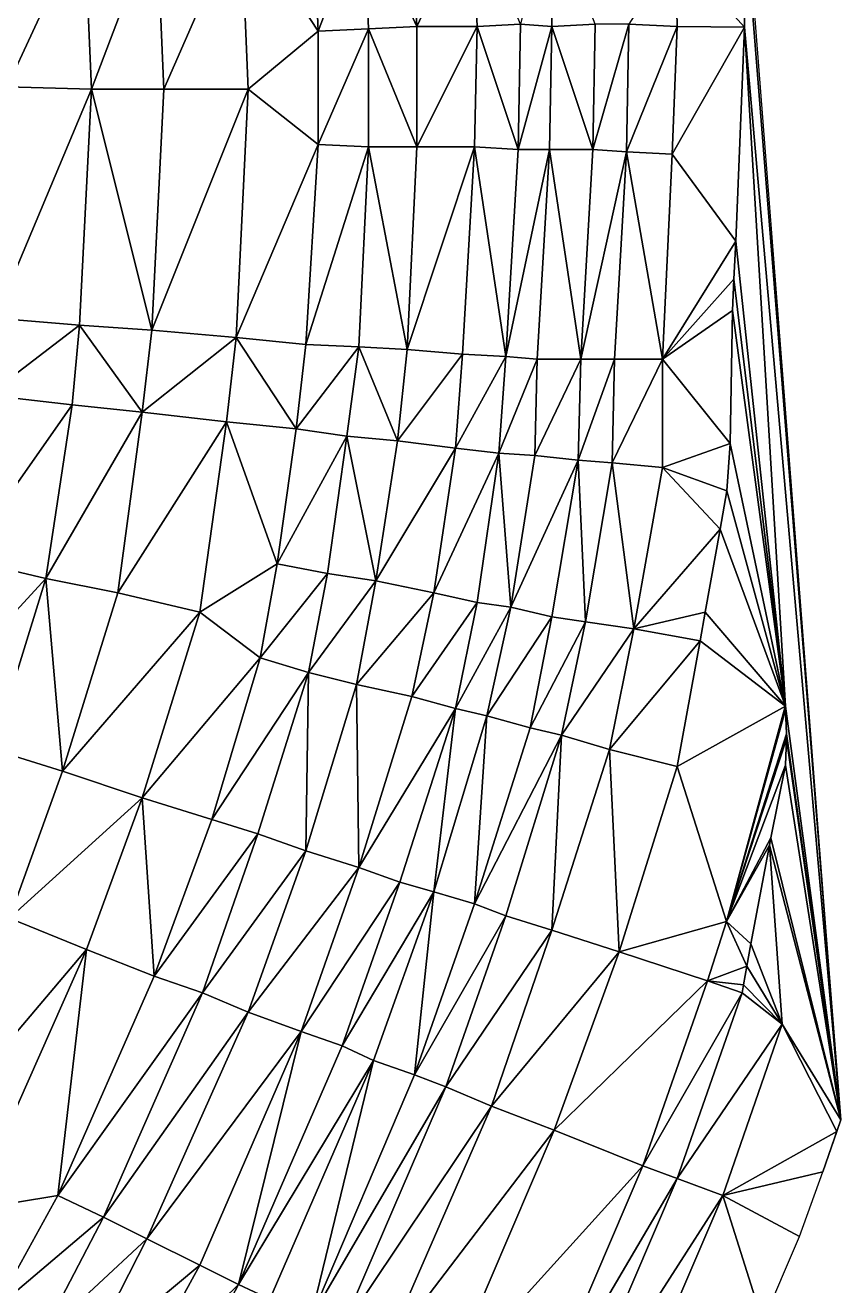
# Model space of a CAD drawing. Header units: millimetres. Extents: x 279405 to 280904, y 534349 to 535918.
# Drawn here: x 280734.7 to 280904, y 534902.3 to 535163.8 of the extents above; entities that cross this region are included whole.
import ezdxf

# ---------------------------------------------------------------- set-up
doc = ezdxf.new("R2010")
doc.units = ezdxf.units.MM
doc.layers.add('Карьер_конец_отработки', color=1, linetype='Continuous')

msp = doc.modelspace()

# ---------------------------------------------------------------- linework, layer by layer
at = {"layer": 'Карьер_конец_отработки', "color": 21, "true_color": 0xff914f}
for points in [[(280883.499989, 535193.471374, 71.928408), (280903.96642, 534936.653461, 96.04976), (280880.439809, 535238.863842, 73.038038), (280883.499989, 535193.471374, 71.928408)], [(280884.005116, 535163.370521, 71.691691), (280883.499989, 535193.471374, 71.928408), (280869.697988, 535179.202594, 63.999998), (280884.005116, 535163.370521, 71.691691)], [(280884.005116, 535163.370521, 71.691691), (280903.96642, 534936.653461, 96.04976), (280883.499989, 535193.471374, 71.928408), (280884.005116, 535163.370521, 71.691691)], [(280748.499989, 535150.5, -20.000002), (280761.999989, 535186, -20.000002), (280746.999989, 535185.5, -20.000002), (280748.499989, 535150.5, -20.000002)], [(280763.499989, 535150.5, -20.000002), (280761.999989, 535186, -20.000002), (280748.499989, 535150.5, -20.000002), (280763.499989, 535150.5, -20.000002)], [(280763.499989, 535150.5, -20.000002), (280779.499989, 535187, 9.999998), (280761.999989, 535186, -20.000002), (280763.499989, 535150.5, -20.000002)], [(280780.999989, 535150.5, 9.999998), (280779.499989, 535187, 9.999998), (280763.499989, 535150.5, -20.000002), (280780.999989, 535150.5, 9.999998)], [(280780.999989, 535150.5, 9.999998), (280795.499989, 535162.5, 9.999998), (280779.499989, 535187, 9.999998), (280780.999989, 535150.5, 9.999998)], [(280795.499989, 535162.5, 9.999998), (280794.499989, 535187, 9.999998), (280779.499989, 535187, 9.999998), (280795.499989, 535162.5, 9.999998)], [(280795.499989, 535162.5, 9.999998), (280804.999989, 535187.5, 27.999998), (280794.499989, 535187, 9.999998), (280795.499989, 535162.5, 9.999998)], [(280805.999989, 535163, 27.999998), (280804.999989, 535187.5, 27.999998), (280795.499989, 535162.5, 9.999998), (280805.999989, 535163, 27.999998)], [(280815.999989, 535163.5, 27.999998), (280814.999989, 535188, 27.999998), (280804.999989, 535187.5, 27.999998), (280815.999989, 535163.5, 27.999998)], [(280805.999989, 535163, 27.999998), (280815.999989, 535163.5, 27.999998), (280804.999989, 535187.5, 27.999998), (280805.999989, 535163, 27.999998)], [(280815.999989, 535163.5, 27.999998), (280827.499989, 535188, 39.999998), (280814.999989, 535188, 27.999998), (280815.999989, 535163.5, 27.999998)], [(280828.499989, 535163.5, 39.999998), (280827.499989, 535188, 39.999998), (280815.999989, 535163.5, 27.999998), (280828.499989, 535163.5, 39.999998)], [(280828.499989, 535163.5, 39.999998), (280837.499989, 535164, 39.999998), (280827.499989, 535188, 39.999998), (280828.499989, 535163.5, 39.999998)], [(280843.999989, 535163.5, 51.999998), (280843.499989, 535188.5, 51.999998), (280837.499989, 535164, 39.999998), (280843.999989, 535163.5, 51.999998)], [(280843.999989, 535163.5, 51.999998), (280852.999989, 535164, 51.999998), (280843.499989, 535188.5, 51.999998), (280843.999989, 535163.5, 51.999998)], [(280730.999989, 535151, -50.000002), (280746.999989, 535185.5, -20.000002), (280729.999989, 535185, -50.000002), (280730.999989, 535151, -50.000002)], [(280748.499989, 535150.5, -20.000002), (280746.999989, 535185.5, -20.000002), (280730.999989, 535151, -50.000002), (280748.499989, 535150.5, -20.000002)], [(280869.999989, 535163.5, 63.999998), (280869.697988, 535179.202594, 63.999998), (280859.999989, 535164, 63.999998), (280869.999989, 535163.5, 63.999998)], [(280869.999989, 535163.5, 63.999998), (280884.005116, 535163.370521, 71.691691), (280869.697988, 535179.202594, 63.999998), (280869.999989, 535163.5, 63.999998)], [(280795.499989, 535139, 9.999998), (280795.499989, 535162.5, 9.999998), (280780.999989, 535150.5, 9.999998), (280795.499989, 535139, 9.999998)], [(280795.499989, 535139, 9.999998), (280805.999989, 535163, 27.999998), (280795.499989, 535162.5, 9.999998), (280795.499989, 535139, 9.999998)], [(280805.999989, 535138.5, 27.999998), (280805.999989, 535163, 27.999998), (280795.499989, 535139, 9.999998), (280805.999989, 535138.5, 27.999998)], [(280815.999989, 535138.5, 27.999998), (280815.999989, 535163.5, 27.999998), (280805.999989, 535163, 27.999998), (280815.999989, 535138.5, 27.999998)], [(280805.999989, 535138.5, 27.999998), (280815.999989, 535138.5, 27.999998), (280805.999989, 535163, 27.999998), (280805.999989, 535138.5, 27.999998)], [(280815.999989, 535138.5, 27.999998), (280828.499989, 535163.5, 39.999998), (280815.999989, 535163.5, 27.999998), (280815.999989, 535138.5, 27.999998)], [(280827.999989, 535138.5, 39.999998), (280828.499989, 535163.5, 39.999998), (280815.999989, 535138.5, 27.999998), (280827.999989, 535138.5, 39.999998)], [(280836.999989, 535138, 39.999998), (280828.499989, 535163.5, 39.999998), (280827.999989, 535138.5, 39.999998), (280836.999989, 535138, 39.999998)], [(280836.999989, 535138, 39.999998), (280837.499989, 535164, 39.999998), (280828.499989, 535163.5, 39.999998), (280836.999989, 535138, 39.999998)], [(280843.999989, 535163.5, 51.999998), (280837.499989, 535164, 39.999998), (280836.999989, 535138, 39.999998), (280843.999989, 535163.5, 51.999998)], [(280843.499989, 535138, 51.999998), (280843.999989, 535163.5, 51.999998), (280836.999989, 535138, 39.999998), (280843.499989, 535138, 51.999998)], [(280852.499989, 535138, 51.999998), (280843.999989, 535163.5, 51.999998), (280843.499989, 535138, 51.999998), (280852.499989, 535138, 51.999998)], [(280852.499989, 535138, 51.999998), (280852.999989, 535164, 51.999998), (280843.999989, 535163.5, 51.999998), (280852.499989, 535138, 51.999998)], [(280859.499989, 535137.5, 63.999998), (280859.999989, 535164, 63.999998), (280852.499989, 535138, 51.999998), (280859.499989, 535137.5, 63.999998)], [(280859.999989, 535164, 63.999998), (280852.999989, 535164, 51.999998), (280852.499989, 535138, 51.999998), (280859.999989, 535164, 63.999998)], [(280869.999989, 535163.5, 63.999998), (280859.999989, 535164, 63.999998), (280859.499989, 535137.5, 63.999998), (280869.999989, 535163.5, 63.999998)], [(280868.999989, 535137, 63.999998), (280869.999989, 535163.5, 63.999998), (280859.499989, 535137.5, 63.999998), (280868.999989, 535137, 63.999998)], [(280884.005116, 535163.370521, 71.691691), (280869.999989, 535163.5, 63.999998), (280868.999989, 535137, 63.999998), (280884.005116, 535163.370521, 71.691691)], [(280882.165639, 535118.939857, 71.628328), (280884.005116, 535163.370521, 71.691691), (280868.999989, 535137, 63.999998), (280882.165639, 535118.939857, 71.628328)], [(280892.468129, 535022.473972, 76.194544), (280884.005116, 535163.370521, 71.691691), (280882.165639, 535118.939857, 71.628328), (280892.468129, 535022.473972, 76.194544)], [(280892.468129, 535022.473972, 76.194544), (280903.96642, 534936.653461, 96.04976), (280884.005116, 535163.370521, 71.691691), (280892.468129, 535022.473972, 76.194544)], [(280748.499989, 535150.5, -20.000002), (280730.999989, 535151, -50.000002), (280728.499989, 535103, -50.000002), (280748.499989, 535150.5, -20.000002)], [(280745.999989, 535101.5, -20.000002), (280748.499989, 535150.5, -20.000002), (280728.499989, 535103, -50.000002), (280745.999989, 535101.5, -20.000002)], [(280760.999989, 535100.5, -20.000002), (280748.499989, 535150.5, -20.000002), (280745.999989, 535101.5, -20.000002), (280760.999989, 535100.5, -20.000002)], [(280760.999989, 535100.5, -20.000002), (280763.499989, 535150.5, -20.000002), (280748.499989, 535150.5, -20.000002), (280760.999989, 535100.5, -20.000002)], [(280778.499989, 535099, 9.999998), (280780.999989, 535150.5, 9.999998), (280760.999989, 535100.5, -20.000002), (280778.499989, 535099, 9.999998)], [(280780.999989, 535150.5, 9.999998), (280763.499989, 535150.5, -20.000002), (280760.999989, 535100.5, -20.000002), (280780.999989, 535150.5, 9.999998)], [(280795.499989, 535139, 9.999998), (280780.999989, 535150.5, 9.999998), (280778.499989, 535099, 9.999998), (280795.499989, 535139, 9.999998)], [(280792.999989, 535097.5, 9.999998), (280795.499989, 535139, 9.999998), (280778.499989, 535099, 9.999998), (280792.999989, 535097.5, 9.999998)], [(280805.999989, 535138.5, 27.999998), (280795.499989, 535139, 9.999998), (280792.999989, 535097.5, 9.999998), (280805.999989, 535138.5, 27.999998)], [(280803.999989, 535097, 27.999998), (280805.999989, 535138.5, 27.999998), (280792.999989, 535097.5, 9.999998), (280803.999989, 535097, 27.999998)], [(280813.999989, 535096.5, 27.999998), (280805.999989, 535138.5, 27.999998), (280803.999989, 535097, 27.999998), (280813.999989, 535096.5, 27.999998)], [(280813.999989, 535096.5, 27.999998), (280815.999989, 535138.5, 27.999998), (280805.999989, 535138.5, 27.999998), (280813.999989, 535096.5, 27.999998)], [(280825.499989, 535095.5, 39.999998), (280827.999989, 535138.5, 39.999998), (280813.999989, 535096.5, 27.999998), (280825.499989, 535095.5, 39.999998)], [(280827.999989, 535138.5, 39.999998), (280815.999989, 535138.5, 27.999998), (280813.999989, 535096.5, 27.999998), (280827.999989, 535138.5, 39.999998)], [(280834.499989, 535095, 39.999998), (280827.999989, 535138.5, 39.999998), (280825.499989, 535095.5, 39.999998), (280834.499989, 535095, 39.999998)], [(280834.499989, 535095, 39.999998), (280836.999989, 535138, 39.999998), (280827.999989, 535138.5, 39.999998), (280834.499989, 535095, 39.999998)], [(280840.999989, 535094.5, 51.999998), (280843.499989, 535138, 51.999998), (280834.499989, 535095, 39.999998), (280840.999989, 535094.5, 51.999998)], [(280843.499989, 535138, 51.999998), (280836.999989, 535138, 39.999998), (280834.499989, 535095, 39.999998), (280843.499989, 535138, 51.999998)], [(280849.999989, 535094.5, 51.999998), (280843.499989, 535138, 51.999998), (280840.999989, 535094.5, 51.999998), (280849.999989, 535094.5, 51.999998)], [(280849.999989, 535094.5, 51.999998), (280852.499989, 535138, 51.999998), (280843.499989, 535138, 51.999998), (280849.999989, 535094.5, 51.999998)], [(280859.499989, 535137.5, 63.999998), (280852.499989, 535138, 51.999998), (280849.999989, 535094.5, 51.999998), (280859.499989, 535137.5, 63.999998)], [(280856.999989, 535094.5, 63.999998), (280859.499989, 535137.5, 63.999998), (280849.999989, 535094.5, 51.999998), (280856.999989, 535094.5, 63.999998)], [(280866.999989, 535094.5, 63.999998), (280859.499989, 535137.5, 63.999998), (280856.999989, 535094.5, 63.999998), (280866.999989, 535094.5, 63.999998)], [(280866.999989, 535094.5, 63.999998), (280868.999989, 535137, 63.999998), (280859.499989, 535137.5, 63.999998), (280866.999989, 535094.5, 63.999998)], [(280882.165639, 535118.939857, 71.628328), (280868.999989, 535137, 63.999998), (280866.999989, 535094.5, 63.999998), (280882.165639, 535118.939857, 71.628328)], [(280881.793569, 535111.035019, 70.774645), (280882.165639, 535118.939857, 71.628328), (280866.999989, 535094.5, 63.999998), (280881.793569, 535111.035019, 70.774645)], [(280892.468129, 535022.473972, 76.194544), (280882.165639, 535118.939857, 71.628328), (280881.793569, 535111.035019, 70.774645), (280892.468129, 535022.473972, 76.194544)], [(280881.489858, 535104.581295, 72.053969), (280881.793569, 535111.035019, 70.774645), (280866.999989, 535094.5, 63.999998), (280881.489858, 535104.581295, 72.053969)], [(280892.468129, 535022.473972, 76.194544), (280881.793569, 535111.035019, 70.774645), (280881.489858, 535104.581295, 72.053969), (280892.468129, 535022.473972, 76.194544)], [(280745.999989, 535101.5, -20.000002), (280728.499989, 535103, -50.000002), (280726.999989, 535087, -50.000002), (280745.999989, 535101.5, -20.000002)], [(280880.999989, 535076.961624, 65.845686), (280881.489858, 535104.581295, 72.053969), (280866.999989, 535094.5, 63.999998), (280880.999989, 535076.961624, 65.845686)], [(280892.468129, 535022.473972, 76.194544), (280881.489858, 535104.581295, 72.053969), (280880.999989, 535076.961624, 65.845686), (280892.468129, 535022.473972, 76.194544)], [(280744.499989, 535085, -20.000002), (280745.999989, 535101.5, -20.000002), (280726.999989, 535087, -50.000002), (280744.499989, 535085, -20.000002)], [(280758.999989, 535083.5, -20.000002), (280745.999989, 535101.5, -20.000002), (280744.499989, 535085, -20.000002), (280758.999989, 535083.5, -20.000002)], [(280758.999989, 535083.5, -20.000002), (280760.999989, 535100.5, -20.000002), (280745.999989, 535101.5, -20.000002), (280758.999989, 535083.5, -20.000002)], [(280778.499989, 535099, 9.999998), (280760.999989, 535100.5, -20.000002), (280758.999989, 535083.5, -20.000002), (280778.499989, 535099, 9.999998)], [(280776.499989, 535081.5, 9.999998), (280778.499989, 535099, 9.999998), (280758.999989, 535083.5, -20.000002), (280776.499989, 535081.5, 9.999998)], [(280790.999989, 535080, 9.999998), (280778.499989, 535099, 9.999998), (280776.499989, 535081.5, 9.999998), (280790.999989, 535080, 9.999998)], [(280790.999989, 535080, 9.999998), (280792.999989, 535097.5, 9.999998), (280778.499989, 535099, 9.999998), (280790.999989, 535080, 9.999998)], [(280803.999989, 535097, 27.999998), (280792.999989, 535097.5, 9.999998), (280790.999989, 535080, 9.999998), (280803.999989, 535097, 27.999998)], [(280801.499989, 535078.5, 27.999998), (280803.999989, 535097, 27.999998), (280790.999989, 535080, 9.999998), (280801.499989, 535078.5, 27.999998)], [(280811.999989, 535077.5, 27.999998), (280803.999989, 535097, 27.999998), (280801.499989, 535078.5, 27.999998), (280811.999989, 535077.5, 27.999998)], [(280811.999989, 535077.5, 27.999998), (280813.999989, 535096.5, 27.999998), (280803.999989, 535097, 27.999998), (280811.999989, 535077.5, 27.999998)], [(280825.499989, 535095.5, 39.999998), (280813.999989, 535096.5, 27.999998), (280811.999989, 535077.5, 27.999998), (280825.499989, 535095.5, 39.999998)], [(280823.999989, 535076, 39.999998), (280825.499989, 535095.5, 39.999998), (280811.999989, 535077.5, 27.999998), (280823.999989, 535076, 39.999998)], [(280834.499989, 535095, 39.999998), (280825.499989, 535095.5, 39.999998), (280823.999989, 535076, 39.999998), (280834.499989, 535095, 39.999998)], [(280832.999989, 535075.000004, 39.999998), (280834.499989, 535095, 39.999998), (280823.999989, 535076, 39.999998), (280832.999989, 535075.000004, 39.999998)], [(280840.999989, 535094.5, 51.999998), (280834.499989, 535095, 39.999998), (280832.999989, 535075.000004, 39.999998), (280840.999989, 535094.5, 51.999998)], [(280840.499989, 535074.500004, 51.999998), (280840.999989, 535094.5, 51.999998), (280832.999989, 535075.000004, 39.999998), (280840.499989, 535074.500004, 51.999998)], [(280849.499989, 535073.500004, 51.999998), (280849.999989, 535094.5, 51.999998), (280840.499989, 535074.500004, 51.999998), (280849.499989, 535073.500004, 51.999998)], [(280849.999989, 535094.5, 51.999998), (280840.999989, 535094.5, 51.999998), (280840.499989, 535074.500004, 51.999998), (280849.999989, 535094.5, 51.999998)], [(280856.499989, 535073.000004, 63.999998), (280856.999989, 535094.5, 63.999998), (280849.499989, 535073.500004, 51.999998), (280856.499989, 535073.000004, 63.999998)], [(280856.999989, 535094.5, 63.999998), (280849.999989, 535094.5, 51.999998), (280849.499989, 535073.500004, 51.999998), (280856.999989, 535094.5, 63.999998)], [(280866.999989, 535072.000004, 63.999998), (280866.999989, 535094.5, 63.999998), (280856.499989, 535073.000004, 63.999998), (280866.999989, 535072.000004, 63.999998)], [(280866.999989, 535094.5, 63.999998), (280856.999989, 535094.5, 63.999998), (280856.499989, 535073.000004, 63.999998), (280866.999989, 535094.5, 63.999998)], [(280866.999989, 535072.000004, 63.999998), (280880.999989, 535076.961624, 65.845686), (280866.999989, 535094.5, 63.999998), (280866.999989, 535072.000004, 63.999998)], [(280744.499989, 535085, -20.000002), (280726.999989, 535087, -50.000002), (280721.999989, 535053.000004, -50.000002), (280744.499989, 535085, -20.000002)], [(280738.999989, 535049.000004, -20.000002), (280744.499989, 535085, -20.000002), (280721.999989, 535053.000004, -50.000002), (280738.999989, 535049.000004, -20.000002)], [(280758.999989, 535083.5, -20.000002), (280744.499989, 535085, -20.000002), (280738.999989, 535049.000004, -20.000002), (280758.999989, 535083.5, -20.000002)], [(280753.999989, 535046.000004, -20.000002), (280758.999989, 535083.5, -20.000002), (280738.999989, 535049.000004, -20.000002), (280753.999989, 535046.000004, -20.000002)], [(280776.499989, 535081.5, 9.999998), (280758.999989, 535083.5, -20.000002), (280753.999989, 535046.000004, -20.000002), (280776.499989, 535081.5, 9.999998)], [(280770.999989, 535042.000004, 9.999998), (280776.499989, 535081.5, 9.999998), (280753.999989, 535046.000004, -20.000002), (280770.999989, 535042.000004, 9.999998)], [(280786.999989, 535052.000004, 9.999998), (280776.499989, 535081.5, 9.999998), (280770.999989, 535042.000004, 9.999998), (280786.999989, 535052.000004, 9.999998)], [(280786.999989, 535052.000004, 9.999998), (280790.999989, 535080, 9.999998), (280776.499989, 535081.5, 9.999998), (280786.999989, 535052.000004, 9.999998)], [(280801.499989, 535078.5, 27.999998), (280790.999989, 535080, 9.999998), (280786.999989, 535052.000004, 9.999998), (280801.499989, 535078.5, 27.999998)], [(280797.499989, 535050.000004, 27.999998), (280801.499989, 535078.5, 27.999998), (280786.999989, 535052.000004, 9.999998), (280797.499989, 535050.000004, 27.999998)], [(280807.499989, 535048.500004, 27.999998), (280801.499989, 535078.5, 27.999998), (280797.499989, 535050.000004, 27.999998), (280807.499989, 535048.500004, 27.999998)], [(280807.499989, 535048.500004, 27.999998), (280811.999989, 535077.5, 27.999998), (280801.499989, 535078.5, 27.999998), (280807.499989, 535048.500004, 27.999998)], [(280823.999989, 535076, 39.999998), (280811.999989, 535077.5, 27.999998), (280807.499989, 535048.500004, 27.999998), (280823.999989, 535076, 39.999998)], [(280880.354482, 535067.151897, 69.538652), (280880.999989, 535076.961624, 65.845686), (280866.999989, 535072.000004, 63.999998), (280880.354482, 535067.151897, 69.538652)], [(280892.468129, 535022.473972, 76.194544), (280880.999989, 535076.961624, 65.845686), (280880.354482, 535067.151897, 69.538652), (280892.468129, 535022.473972, 76.194544)], [(280819.499989, 535046.000004, 39.999998), (280823.999989, 535076, 39.999998), (280807.499989, 535048.500004, 27.999998), (280819.499989, 535046.000004, 39.999998)], [(280832.999989, 535075.000004, 39.999998), (280823.999989, 535076, 39.999998), (280819.499989, 535046.000004, 39.999998), (280832.999989, 535075.000004, 39.999998)], [(280828.499989, 535044.000004, 39.999998), (280832.999989, 535075.000004, 39.999998), (280819.499989, 535046.000004, 39.999998), (280828.499989, 535044.000004, 39.999998)], [(280835.499989, 535043.000004, 51.999998), (280832.999989, 535075.000004, 39.999998), (280828.499989, 535044.000004, 39.999998), (280835.499989, 535043.000004, 51.999998)], [(280835.499989, 535043.000004, 51.999998), (280840.499989, 535074.500004, 51.999998), (280832.999989, 535075.000004, 39.999998), (280835.499989, 535043.000004, 51.999998)], [(280849.499989, 535073.500004, 51.999998), (280840.499989, 535074.500004, 51.999998), (280835.499989, 535043.000004, 51.999998), (280849.499989, 535073.500004, 51.999998)], [(280843.999989, 535041.000004, 51.999998), (280849.499989, 535073.500004, 51.999998), (280835.499989, 535043.000004, 51.999998), (280843.999989, 535041.000004, 51.999998)], [(280850.999989, 535040.000004, 63.999998), (280849.499989, 535073.500004, 51.999998), (280843.999989, 535041.000004, 51.999998), (280850.999989, 535040.000004, 63.999998)], [(280850.999989, 535040.000004, 63.999998), (280856.499989, 535073.000004, 63.999998), (280849.499989, 535073.500004, 51.999998), (280850.999989, 535040.000004, 63.999998)], [(280860.999989, 535038.500004, 63.999998), (280856.499989, 535073.000004, 63.999998), (280850.999989, 535040.000004, 63.999998), (280860.999989, 535038.500004, 63.999998)], [(280860.999989, 535038.500004, 63.999998), (280866.999989, 535072.000004, 63.999998), (280856.499989, 535073.000004, 63.999998), (280860.999989, 535038.500004, 63.999998)], [(280878.934316, 535059.222889, 70.635603), (280866.999989, 535072.000004, 63.999998), (280860.999989, 535038.500004, 63.999998), (280878.934316, 535059.222889, 70.635603)], [(280878.934316, 535059.222889, 70.635603), (280880.354482, 535067.151897, 69.538652), (280866.999989, 535072.000004, 63.999998), (280878.934316, 535059.222889, 70.635603)], [(280892.468129, 535022.473972, 76.194544), (280880.354482, 535067.151897, 69.538652), (280878.934316, 535059.222889, 70.635603), (280892.468129, 535022.473972, 76.194544)], [(280875.842153, 535041.957859, 75.167006), (280878.934316, 535059.222889, 70.635603), (280860.999989, 535038.500004, 63.999998), (280875.842153, 535041.957859, 75.167006)], [(280892.468129, 535022.473972, 76.194544), (280878.934316, 535059.222889, 70.635603), (280875.842153, 535041.957859, 75.167006), (280892.468129, 535022.473972, 76.194544)], [(280738.999989, 535049.000004, -20.000002), (280721.999989, 535053.000004, -50.000002), (280711.499989, 535019.000004, -50.000002), (280738.999989, 535049.000004, -20.000002)], [(280783.499989, 535032.500004, 9.999998), (280786.999989, 535052.000004, 9.999998), (280770.999989, 535042.000004, 9.999998), (280783.499989, 535032.500004, 9.999998)], [(280797.499989, 535050.000004, 27.999998), (280786.999989, 535052.000004, 9.999998), (280783.499989, 535032.500004, 9.999998), (280797.499989, 535050.000004, 27.999998)], [(280793.499989, 535029.500004, 27.999998), (280797.499989, 535050.000004, 27.999998), (280783.499989, 535032.500004, 9.999998), (280793.499989, 535029.500004, 27.999998)], [(280807.499989, 535048.500004, 27.999998), (280797.499989, 535050.000004, 27.999998), (280793.499989, 535029.500004, 27.999998), (280807.499989, 535048.500004, 27.999998)], [(280727.999989, 535013.500004, -20.000002), (280738.999989, 535049.000004, -20.000002), (280711.499989, 535019.000004, -50.000002), (280727.999989, 535013.500004, -20.000002)], [(280742.499989, 535009.000004, -20.000002), (280738.999989, 535049.000004, -20.000002), (280727.999989, 535013.500004, -20.000002), (280742.499989, 535009.000004, -20.000002)], [(280742.499989, 535009.000004, -20.000002), (280753.999989, 535046.000004, -20.000002), (280738.999989, 535049.000004, -20.000002), (280742.499989, 535009.000004, -20.000002)], [(280803.499989, 535027.000004, 27.999998), (280807.499989, 535048.500004, 27.999998), (280793.499989, 535029.500004, 27.999998), (280803.499989, 535027.000004, 27.999998)], [(280819.499989, 535046.000004, 39.999998), (280807.499989, 535048.500004, 27.999998), (280803.499989, 535027.000004, 27.999998), (280819.499989, 535046.000004, 39.999998)], [(280770.999989, 535042.000004, 9.999998), (280753.999989, 535046.000004, -20.000002), (280742.499989, 535009.000004, -20.000002), (280770.999989, 535042.000004, 9.999998)], [(280814.999989, 535024.500004, 39.999998), (280819.499989, 535046.000004, 39.999998), (280803.499989, 535027.000004, 27.999998), (280814.999989, 535024.500004, 39.999998)], [(280828.499989, 535044.000004, 39.999998), (280819.499989, 535046.000004, 39.999998), (280814.999989, 535024.500004, 39.999998), (280828.499989, 535044.000004, 39.999998)], [(280823.999989, 535022.000004, 39.999998), (280828.499989, 535044.000004, 39.999998), (280814.999989, 535024.500004, 39.999998), (280823.999989, 535022.000004, 39.999998)], [(280835.499989, 535043.000004, 51.999998), (280828.499989, 535044.000004, 39.999998), (280823.999989, 535022.000004, 39.999998), (280835.499989, 535043.000004, 51.999998)], [(280830.499989, 535020.500004, 51.999998), (280835.499989, 535043.000004, 51.999998), (280823.999989, 535022.000004, 39.999998), (280830.499989, 535020.500004, 51.999998)], [(280843.999989, 535041.000004, 51.999998), (280835.499989, 535043.000004, 51.999998), (280830.499989, 535020.500004, 51.999998), (280843.999989, 535041.000004, 51.999998)], [(280758.999989, 535003.500004, 9.999998), (280770.999989, 535042.000004, 9.999998), (280742.499989, 535009.000004, -20.000002), (280758.999989, 535003.500004, 9.999998)], [(280783.499989, 535032.500004, 9.999998), (280770.999989, 535042.000004, 9.999998), (280758.999989, 535003.500004, 9.999998), (280783.499989, 535032.500004, 9.999998)], [(280839.499989, 535018.000004, 51.999998), (280843.999989, 535041.000004, 51.999998), (280830.499989, 535020.500004, 51.999998), (280839.499989, 535018.000004, 51.999998)], [(280850.999989, 535040.000004, 63.999998), (280843.999989, 535041.000004, 51.999998), (280839.499989, 535018.000004, 51.999998), (280850.999989, 535040.000004, 63.999998)], [(280845.999989, 535016.500004, 63.999998), (280850.999989, 535040.000004, 63.999998), (280839.499989, 535018.000004, 51.999998), (280845.999989, 535016.500004, 63.999998)], [(280860.999989, 535038.500004, 63.999998), (280850.999989, 535040.000004, 63.999998), (280845.999989, 535016.500004, 63.999998), (280860.999989, 535038.500004, 63.999998)], [(280874.784535, 535036.052845, 75.462599), (280875.842153, 535041.957859, 75.167006), (280860.999989, 535038.500004, 63.999998), (280874.784535, 535036.052845, 75.462599)], [(280892.468129, 535022.473972, 76.194544), (280875.842153, 535041.957859, 75.167006), (280874.784535, 535036.052845, 75.462599), (280892.468129, 535022.473972, 76.194544)], [(280855.999989, 535013.500004, 63.999998), (280860.999989, 535038.500004, 63.999998), (280845.999989, 535016.500004, 63.999998), (280855.999989, 535013.500004, 63.999998)], [(280874.784535, 535036.052845, 75.462599), (280860.999989, 535038.500004, 63.999998), (280855.999989, 535013.500004, 63.999998), (280874.784535, 535036.052845, 75.462599)], [(280869.999989, 535010.000004, 77.999998), (280874.784535, 535036.052845, 75.462599), (280855.999989, 535013.500004, 63.999998), (280869.999989, 535010.000004, 77.999998)], [(280892.468129, 535022.473888, 77.999998), (280874.784535, 535036.052845, 75.462599), (280869.999989, 535010.000004, 77.999998), (280892.468129, 535022.473888, 77.999998)], [(280892.468129, 535022.473888, 77.999998), (280892.468129, 535022.473972, 76.194544), (280874.784535, 535036.052845, 75.462599), (280892.468129, 535022.473888, 77.999998)], [(280773.499989, 534999.000004, 9.999998), (280783.499989, 535032.500004, 9.999998), (280758.999989, 535003.500004, 9.999998), (280773.499989, 534999.000004, 9.999998)], [(280793.499989, 535029.500004, 27.999998), (280783.499989, 535032.500004, 9.999998), (280773.499989, 534999.000004, 9.999998), (280793.499989, 535029.500004, 27.999998)], [(280782.999989, 534996.000004, 27.999998), (280793.499989, 535029.500004, 27.999998), (280773.499989, 534999.000004, 9.999998), (280782.999989, 534996.000004, 27.999998)], [(280792.999989, 534992.500004, 27.999998), (280793.499989, 535029.500004, 27.999998), (280782.999989, 534996.000004, 27.999998), (280792.999989, 534992.500004, 27.999998)], [(280803.499989, 535027.000004, 27.999998), (280793.499989, 535029.500004, 27.999998), (280792.999989, 534992.500004, 27.999998), (280803.499989, 535027.000004, 27.999998)], [(280803.999989, 534989.000004, 39.999998), (280803.499989, 535027.000004, 27.999998), (280792.999989, 534992.500004, 27.999998), (280803.999989, 534989.000004, 39.999998)], [(280803.999989, 534989.000004, 39.999998), (280814.999989, 535024.500004, 39.999998), (280803.499989, 535027.000004, 27.999998), (280803.999989, 534989.000004, 39.999998)], [(280823.999989, 535022.000004, 39.999998), (280814.999989, 535024.500004, 39.999998), (280803.999989, 534989.000004, 39.999998), (280823.999989, 535022.000004, 39.999998)], [(280812.499989, 534986.000004, 39.999998), (280823.999989, 535022.000004, 39.999998), (280803.999989, 534989.000004, 39.999998), (280812.499989, 534986.000004, 39.999998)], [(280819.499989, 534984.000004, 51.999998), (280823.999989, 535022.000004, 39.999998), (280812.499989, 534986.000004, 39.999998), (280819.499989, 534984.000004, 51.999998)], [(280830.499989, 535020.500004, 51.999998), (280823.999989, 535022.000004, 39.999998), (280819.499989, 534984.000004, 51.999998), (280830.499989, 535020.500004, 51.999998)], [(280880.261586, 534977.816303, 77.999998), (280892.468129, 535022.473888, 77.999998), (280869.999989, 535010.000004, 77.999998), (280880.261586, 534977.816303, 77.999998)], [(280892.457997, 535022.411091, 77.111551), (280892.468129, 535022.473888, 77.999998), (280880.261586, 534977.816303, 77.999998), (280892.457997, 535022.411091, 77.111551)], [(280892.496083, 535021.698452, 78.431772), (280892.457997, 535022.411091, 77.111551), (280880.261586, 534977.816303, 77.999998), (280892.496083, 535021.698452, 78.431772)], [(280892.674306, 535016.759037, 79.890305), (280892.496083, 535021.698452, 78.431772), (280880.261586, 534977.816303, 77.999998), (280892.674306, 535016.759037, 79.890305)], [(280892.457997, 535022.411091, 77.111551), (280892.468129, 535022.473972, 76.194544), (280892.468129, 535022.473888, 77.999998), (280892.457997, 535022.411091, 77.111551)], [(280892.468129, 535022.473972, 76.194544), (280892.457997, 535022.411091, 77.111551), (280892.496083, 535021.698452, 78.431772), (280892.468129, 535022.473972, 76.194544)], [(280892.674306, 535016.759037, 79.890305), (280892.468129, 535022.473972, 76.194544), (280892.496083, 535021.698452, 78.431772), (280892.674306, 535016.759037, 79.890305)], [(280892.674306, 535016.759037, 79.890305), (280903.96642, 534936.653461, 96.04976), (280892.468129, 535022.473972, 76.194544), (280892.674306, 535016.759037, 79.890305)], [(280827.999989, 534981.500004, 51.999998), (280830.499989, 535020.500004, 51.999998), (280819.499989, 534984.000004, 51.999998), (280827.999989, 534981.500004, 51.999998)], [(280839.499989, 535018.000004, 51.999998), (280830.499989, 535020.500004, 51.999998), (280827.999989, 534981.500004, 51.999998), (280839.499989, 535018.000004, 51.999998)], [(280845.999989, 535016.500004, 63.999998), (280839.499989, 535018.000004, 51.999998), (280827.999989, 534981.500004, 51.999998), (280845.999989, 535016.500004, 63.999998)], [(280834.499989, 534979.000004, 63.999998), (280845.999989, 535016.500004, 63.999998), (280827.999989, 534981.500004, 51.999998), (280834.499989, 534979.000004, 63.999998)], [(280843.999989, 534976.000004, 63.999998), (280845.999989, 535016.500004, 63.999998), (280834.499989, 534979.000004, 63.999998), (280843.999989, 534976.000004, 63.999998)], [(280855.999989, 535013.500004, 63.999998), (280845.999989, 535016.500004, 63.999998), (280843.999989, 534976.000004, 63.999998), (280855.999989, 535013.500004, 63.999998)], [(280892.674306, 535016.759037, 79.890305), (280880.261586, 534977.816303, 77.999998), (280892.71288, 535015.690586, 81.550417), (280892.674306, 535016.759037, 79.890305)], [(280892.71288, 535015.690586, 81.550417), (280903.96642, 534936.653461, 96.04976), (280892.674306, 535016.759037, 79.890305), (280892.71288, 535015.690586, 81.550417)], [(280731.499989, 534978.500004, -20.000002), (280742.499989, 535009.000004, -20.000002), (280727.999989, 535013.500004, -20.000002), (280731.499989, 534978.500004, -20.000002)], [(280857.999989, 534971.500004, 77.999998), (280855.999989, 535013.500004, 63.999998), (280843.999989, 534976.000004, 63.999998), (280857.999989, 534971.500004, 77.999998)], [(280857.999989, 534971.500004, 77.999998), (280869.999989, 535010.000004, 77.999998), (280855.999989, 535013.500004, 63.999998), (280857.999989, 534971.500004, 77.999998)], [(280892.520986, 535010.221622, 82.842606), (280892.71288, 535015.690586, 81.550417), (280880.261586, 534977.816303, 77.999998), (280892.520986, 535010.221622, 82.842606)], [(280903.96642, 534936.653461, 96.04976), (280892.71288, 535015.690586, 81.550417), (280892.520986, 535010.221622, 82.842606), (280903.96642, 534936.653461, 96.04976)], [(280758.999989, 535003.500004, 9.999998), (280742.499989, 535009.000004, -20.000002), (280731.499989, 534978.500004, -20.000002), (280758.999989, 535003.500004, 9.999998)], [(280880.261586, 534977.816303, 77.999998), (280869.999989, 535010.000004, 77.999998), (280857.999989, 534971.500004, 77.999998), (280880.261586, 534977.816303, 77.999998)], [(280889.473744, 534995.151874, 82.507832), (280892.520986, 535010.221622, 82.842606), (280880.261586, 534977.816303, 77.999998), (280889.473744, 534995.151874, 82.507832)], [(280903.96642, 534936.653461, 96.04976), (280892.520986, 535010.221622, 82.842606), (280889.473744, 534995.151874, 82.507832), (280903.96642, 534936.653461, 96.04976)], [(280747.499989, 534972.000004, 9.999998), (280758.999989, 535003.500004, 9.999998), (280731.499989, 534978.500004, -20.000002), (280747.499989, 534972.000004, 9.999998)], [(280761.499989, 534966.500004, 9.999998), (280758.999989, 535003.500004, 9.999998), (280747.499989, 534972.000004, 9.999998), (280761.499989, 534966.500004, 9.999998)], [(280761.499989, 534966.500004, 9.999998), (280773.499989, 534999.000004, 9.999998), (280758.999989, 535003.500004, 9.999998), (280761.499989, 534966.500004, 9.999998)], [(280782.999989, 534996.000004, 27.999998), (280773.499989, 534999.000004, 9.999998), (280761.499989, 534966.500004, 9.999998), (280782.999989, 534996.000004, 27.999998)], [(280771.499989, 534963.000004, 27.999998), (280782.999989, 534996.000004, 27.999998), (280761.499989, 534966.500004, 9.999998), (280771.499989, 534963.000004, 27.999998)], [(280792.999989, 534992.500004, 27.999998), (280782.999989, 534996.000004, 27.999998), (280771.499989, 534963.000004, 27.999998), (280792.999989, 534992.500004, 27.999998)], [(280889.176747, 534993.683002, 83.400234), (280889.473744, 534995.151874, 82.507832), (280880.261586, 534977.816303, 77.999998), (280889.176747, 534993.683002, 83.400234)], [(280903.96642, 534936.653461, 96.04976), (280889.473744, 534995.151874, 82.507832), (280889.176747, 534993.683002, 83.400234), (280903.96642, 534936.653461, 96.04976)], [(280780.999989, 534959.000004, 27.999998), (280792.999989, 534992.500004, 27.999998), (280771.499989, 534963.000004, 27.999998), (280780.999989, 534959.000004, 27.999998)], [(280803.999989, 534989.000004, 39.999998), (280792.999989, 534992.500004, 27.999998), (280780.999989, 534959.000004, 27.999998), (280803.999989, 534989.000004, 39.999998)], [(280885.331288, 534973.176593, 83.283543), (280889.176747, 534993.683002, 83.400234), (280880.261586, 534977.816303, 77.999998), (280885.331288, 534973.176593, 83.283543)], [(280891.804677, 534956.547016, 87.927919), (280889.176747, 534993.683002, 83.400234), (280885.331288, 534973.176593, 83.283543), (280891.804677, 534956.547016, 87.927919)], [(280891.804677, 534956.547016, 87.927919), (280903.96642, 534936.653461, 96.04976), (280889.176747, 534993.683002, 83.400234), (280891.804677, 534956.547016, 87.927919)], [(280791.999989, 534955.000004, 39.999998), (280803.999989, 534989.000004, 39.999998), (280780.999989, 534959.000004, 27.999998), (280791.999989, 534955.000004, 39.999998)], [(280812.499989, 534986.000004, 39.999998), (280803.999989, 534989.000004, 39.999998), (280791.999989, 534955.000004, 39.999998), (280812.499989, 534986.000004, 39.999998)], [(280800.499989, 534952.000004, 39.999998), (280812.499989, 534986.000004, 39.999998), (280791.999989, 534955.000004, 39.999998), (280800.499989, 534952.000004, 39.999998)], [(280819.499989, 534984.000004, 51.999998), (280812.499989, 534986.000004, 39.999998), (280800.499989, 534952.000004, 39.999998), (280819.499989, 534984.000004, 51.999998)], [(280806.999989, 534949.000004, 51.999998), (280819.499989, 534984.000004, 51.999998), (280800.499989, 534952.000004, 39.999998), (280806.999989, 534949.000004, 51.999998)], [(280815.499989, 534946.000004, 51.999998), (280819.499989, 534984.000004, 51.999998), (280806.999989, 534949.000004, 51.999998), (280815.499989, 534946.000004, 51.999998)], [(280827.999989, 534981.500004, 51.999998), (280819.499989, 534984.000004, 51.999998), (280815.499989, 534946.000004, 51.999998), (280827.999989, 534981.500004, 51.999998)], [(280834.499989, 534979.000004, 63.999998), (280827.999989, 534981.500004, 51.999998), (280815.499989, 534946.000004, 51.999998), (280834.499989, 534979.000004, 63.999998)], [(280747.499989, 534972.000004, 9.999998), (280731.499989, 534978.500004, -20.000002), (280708.499989, 534926.000004, -20.000002), (280747.499989, 534972.000004, 9.999998)], [(280821.999989, 534943.500004, 63.999998), (280834.499989, 534979.000004, 63.999998), (280815.499989, 534946.000004, 51.999998), (280821.999989, 534943.500004, 63.999998)], [(280843.999989, 534976.000004, 63.999998), (280834.499989, 534979.000004, 63.999998), (280821.999989, 534943.500004, 63.999998), (280843.999989, 534976.000004, 63.999998)], [(280876.33849, 534965.544208, 77.999998), (280880.261586, 534977.816303, 77.999998), (280857.999989, 534971.500004, 77.999998), (280876.33849, 534965.544208, 77.999998)], [(280884.496572, 534968.538135, 83.736902), (280880.261586, 534977.816303, 77.999998), (280876.33849, 534965.544208, 77.999998), (280884.496572, 534968.538135, 83.736902)], [(280884.496572, 534968.538135, 83.736902), (280885.331288, 534973.176593, 83.283543), (280880.261586, 534977.816303, 77.999998), (280884.496572, 534968.538135, 83.736902)], [(280831.499989, 534939.500004, 63.999998), (280843.999989, 534976.000004, 63.999998), (280821.999989, 534943.500004, 63.999998), (280831.499989, 534939.500004, 63.999998)], [(280857.999989, 534971.500004, 77.999998), (280843.999989, 534976.000004, 63.999998), (280831.499989, 534939.500004, 63.999998), (280857.999989, 534971.500004, 77.999998)], [(280723.499989, 534918.000004, 9.999998), (280747.499989, 534972.000004, 9.999998), (280708.499989, 534926.000004, -20.000002), (280723.499989, 534918.000004, 9.999998)], [(280741.499989, 534921.000004, 9.999998), (280747.499989, 534972.000004, 9.999998), (280723.499989, 534918.000004, 9.999998), (280741.499989, 534921.000004, 9.999998)], [(280761.499989, 534966.500004, 9.999998), (280747.499989, 534972.000004, 9.999998), (280741.499989, 534921.000004, 9.999998), (280761.499989, 534966.500004, 9.999998)], [(280844.499989, 534934.500004, 77.999998), (280857.999989, 534971.500004, 77.999998), (280831.499989, 534939.500004, 63.999998), (280844.499989, 534934.500004, 77.999998)], [(280876.33849, 534965.544208, 77.999998), (280857.999989, 534971.500004, 77.999998), (280844.499989, 534934.500004, 77.999998), (280876.33849, 534965.544208, 77.999998)], [(280891.804677, 534956.547016, 87.927919), (280885.331288, 534973.176593, 83.283543), (280884.496572, 534968.538135, 83.736902), (280891.804677, 534956.547016, 87.927919)], [(280771.499989, 534963.000004, 27.999998), (280761.499989, 534966.500004, 9.999998), (280741.499989, 534921.000004, 9.999998), (280771.499989, 534963.000004, 27.999998)], [(280883.805654, 534964.698719, 86.589411), (280884.496572, 534968.538135, 83.736902), (280876.33849, 534965.544208, 77.999998), (280883.805654, 534964.698719, 86.589411)], [(280891.804677, 534956.547016, 87.927919), (280884.496572, 534968.538135, 83.736902), (280883.805654, 534964.698719, 86.589411), (280891.804677, 534956.547016, 87.927919)], [(280862.860341, 534927.104999, 77.999998), (280876.33849, 534965.544208, 77.999998), (280844.499989, 534934.500004, 77.999998), (280862.860341, 534927.104999, 77.999998)], [(280883.499989, 534963.000004, 88), (280876.33849, 534965.544208, 77.999998), (280862.860341, 534927.104999, 77.999998), (280883.499989, 534963.000004, 88)], [(280883.499989, 534963.000004, 88), (280883.805654, 534964.698719, 86.589411), (280876.33849, 534965.544208, 77.999998), (280883.499989, 534963.000004, 88)], [(280891.804677, 534956.547016, 87.927919), (280883.805654, 534964.698719, 86.589411), (280883.499989, 534963.000004, 88), (280891.804677, 534956.547016, 87.927919)], [(280750.999989, 534916.500004, 27.999998), (280771.499989, 534963.000004, 27.999998), (280741.499989, 534921.000004, 9.999998), (280750.999989, 534916.500004, 27.999998)], [(280780.999989, 534959.000004, 27.999998), (280771.499989, 534963.000004, 27.999998), (280750.999989, 534916.500004, 27.999998), (280780.999989, 534959.000004, 27.999998)], [(280869.999989, 534924.500004, 88), (280883.499989, 534963.000004, 88), (280862.860341, 534927.104999, 77.999998), (280869.999989, 534924.500004, 88)], [(280891.804677, 534956.547016, 88), (280883.499989, 534963.000004, 88), (280869.999989, 534924.500004, 88), (280891.804677, 534956.547016, 88)], [(280891.804677, 534956.547016, 88), (280891.804677, 534956.547016, 87.927919), (280883.499989, 534963.000004, 88), (280891.804677, 534956.547016, 88)], [(280759.999989, 534912.000004, 27.999998), (280780.999989, 534959.000004, 27.999998), (280750.999989, 534916.500004, 27.999998), (280759.999989, 534912.000004, 27.999998)], [(280791.999989, 534955.000004, 39.999998), (280780.999989, 534959.000004, 27.999998), (280759.999989, 534912.000004, 27.999998), (280791.999989, 534955.000004, 39.999998)], [(280879.499989, 534921.000004, 88), (280891.804677, 534956.547016, 88), (280869.999989, 534924.500004, 88), (280879.499989, 534921.000004, 88)], [(280903.133534, 534934.247532, 97.192863), (280891.804677, 534956.547016, 88), (280879.499989, 534921.000004, 88), (280903.133534, 534934.247532, 97.192863)], [(280903.133534, 534934.247532, 97.192863), (280903.96642, 534936.653461, 96.04976), (280891.804677, 534956.547016, 88), (280903.133534, 534934.247532, 97.192863)], [(280903.96642, 534936.653461, 96.04976), (280891.804677, 534956.547016, 87.927919), (280891.804677, 534956.547016, 88), (280903.96642, 534936.653461, 96.04976)], [(280770.999989, 534906.500004, 39.999998), (280791.999989, 534955.000004, 39.999998), (280759.999989, 534912.000004, 27.999998), (280770.999989, 534906.500004, 39.999998)], [(280778.999989, 534902.500004, 39.999998), (280791.999989, 534955.000004, 39.999998), (280770.999989, 534906.500004, 39.999998), (280778.999989, 534902.500004, 39.999998)], [(280800.499989, 534952.000004, 39.999998), (280791.999989, 534955.000004, 39.999998), (280778.999989, 534902.500004, 39.999998), (280800.499989, 534952.000004, 39.999998)], [(280806.999989, 534949.000004, 51.999998), (280800.499989, 534952.000004, 39.999998), (280778.999989, 534902.500004, 39.999998), (280806.999989, 534949.000004, 51.999998)], [(280785.499989, 534899.500004, 51.999998), (280806.999989, 534949.000004, 51.999998), (280778.999989, 534902.500004, 39.999998), (280785.499989, 534899.500004, 51.999998)], [(280793.999989, 534895.500004, 51.999998), (280806.999989, 534949.000004, 51.999998), (280785.499989, 534899.500004, 51.999998), (280793.999989, 534895.500004, 51.999998)], [(280815.499989, 534946.000004, 51.999998), (280806.999989, 534949.000004, 51.999998), (280793.999989, 534895.500004, 51.999998), (280815.499989, 534946.000004, 51.999998)], [(280821.999989, 534943.500004, 63.999998), (280815.499989, 534946.000004, 51.999998), (280793.999989, 534895.500004, 51.999998), (280821.999989, 534943.500004, 63.999998)], [(280799.999989, 534892.500004, 63.999998), (280821.999989, 534943.500004, 63.999998), (280793.999989, 534895.500004, 51.999998), (280799.999989, 534892.500004, 63.999998)], [(280831.499989, 534939.500004, 63.999998), (280821.999989, 534943.500004, 63.999998), (280799.999989, 534892.500004, 63.999998), (280831.499989, 534939.500004, 63.999998)], [(280808.999989, 534888.000004, 63.999998), (280831.499989, 534939.500004, 63.999998), (280799.999989, 534892.500004, 63.999998), (280808.999989, 534888.000004, 63.999998)], [(280844.499989, 534934.500004, 77.999998), (280831.499989, 534939.500004, 63.999998), (280808.999989, 534888.000004, 63.999998), (280844.499989, 534934.500004, 77.999998)], [(280903.96642, 534936.653461, 96.04976), (280903.133534, 534934.247532, 97.192863), (280900.242543, 534925.895771, 98.536714), (280903.96642, 534936.653461, 96.04976)], [(280821.999989, 534882.000004, 77.999998), (280844.499989, 534934.500004, 77.999998), (280808.999989, 534888.000004, 63.999998), (280821.999989, 534882.000004, 77.999998)], [(280862.860341, 534927.104999, 77.999998), (280844.499989, 534934.500004, 77.999998), (280821.999989, 534882.000004, 77.999998), (280862.860341, 534927.104999, 77.999998)], [(280900.242543, 534925.895771, 98.536714), (280903.133534, 534934.247532, 97.192863), (280879.499989, 534921.000004, 88), (280900.242543, 534925.895771, 98.536714)], [(280839.730214, 534872.953983, 77.999998), (280862.860341, 534927.104999, 77.999998), (280821.999989, 534882.000004, 77.999998), (280839.730214, 534872.953983, 77.999998)], [(280869.999989, 534924.500004, 88), (280862.860341, 534927.104999, 77.999998), (280839.730214, 534872.953983, 77.999998), (280869.999989, 534924.500004, 88)], [(280846.499989, 534869.500004, 88), (280869.999989, 534924.500004, 88), (280839.730214, 534872.953983, 77.999998), (280846.499989, 534869.500004, 88)], [(280879.499989, 534921.000004, 88), (280869.999989, 534924.500004, 88), (280846.499989, 534869.500004, 88), (280879.499989, 534921.000004, 88)], [(280895.42516, 534912.464054, 99.91161), (280900.242543, 534925.895771, 98.536714), (280879.499989, 534921.000004, 88), (280895.42516, 534912.464054, 99.91161)], [(280728.499989, 534897.500004, 9.999998), (280741.499989, 534921.000004, 9.999998), (280723.499989, 534918.000004, 9.999998), (280728.499989, 534897.500004, 9.999998)], [(280750.999989, 534916.500004, 27.999998), (280741.499989, 534921.000004, 9.999998), (280728.499989, 534897.500004, 9.999998), (280750.999989, 534916.500004, 27.999998)], [(280855.499989, 534865.000004, 88), (280879.499989, 534921.000004, 88), (280846.499989, 534869.500004, 88), (280855.499989, 534865.000004, 88)], [(280887.815785, 534894.708942, 99.334042), (280879.499989, 534921.000004, 88), (280855.499989, 534865.000004, 88), (280887.815785, 534894.708942, 99.334042)], [(280887.815785, 534894.708942, 99.334042), (280895.42516, 534912.464054, 99.91161), (280879.499989, 534921.000004, 88), (280887.815785, 534894.708942, 99.334042)], [(280737.999989, 534891.500004, 27.999998), (280750.999989, 534916.500004, 27.999998), (280728.499989, 534897.500004, 9.999998), (280737.999989, 534891.500004, 27.999998)], [(280759.999989, 534912.000004, 27.999998), (280750.999989, 534916.500004, 27.999998), (280737.999989, 534891.500004, 27.999998), (280759.999989, 534912.000004, 27.999998)], [(280746.999989, 534886.500004, 27.999998), (280759.999989, 534912.000004, 27.999998), (280737.999989, 534891.500004, 27.999998), (280746.999989, 534886.500004, 27.999998)], [(280770.999989, 534906.500004, 39.999998), (280759.999989, 534912.000004, 27.999998), (280746.999989, 534886.500004, 27.999998), (280770.999989, 534906.500004, 39.999998)], [(280756.999989, 534881.000004, 39.999998), (280770.999989, 534906.500004, 39.999998), (280746.999989, 534886.500004, 27.999998), (280756.999989, 534881.000004, 39.999998)], [(280778.999989, 534902.500004, 39.999998), (280770.999989, 534906.500004, 39.999998), (280756.999989, 534881.000004, 39.999998), (280778.999989, 534902.500004, 39.999998)], [(280764.999989, 534876.000004, 39.999998), (280778.999989, 534902.500004, 39.999998), (280756.999989, 534881.000004, 39.999998), (280764.999989, 534876.000004, 39.999998)], [(280785.499989, 534899.500004, 51.999998), (280778.999989, 534902.500004, 39.999998), (280764.999989, 534876.000004, 39.999998), (280785.499989, 534899.500004, 51.999998)]]:
    msp.add_3dface(points, dxfattribs=at)

doc.saveas('drawing.dxf')
